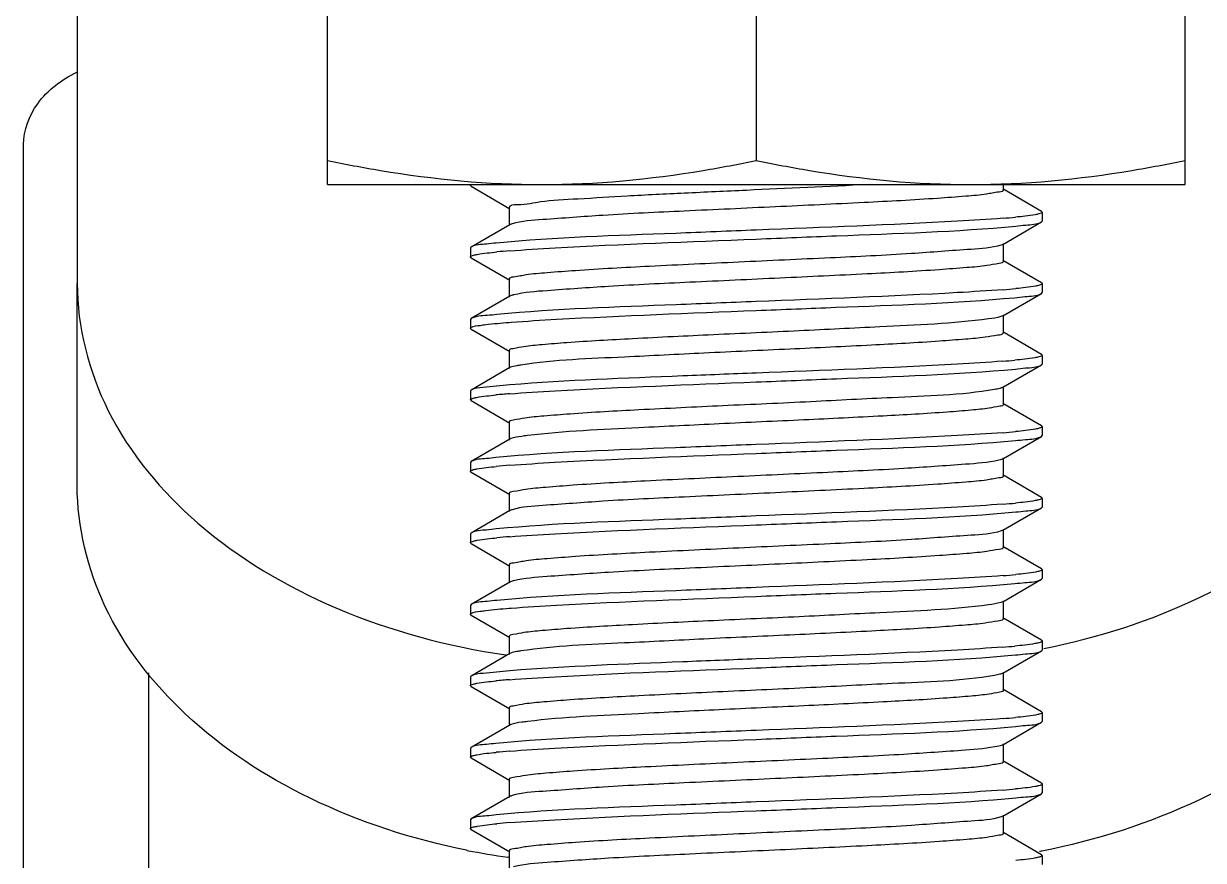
# Model space of a CAD drawing. Extents: x 27938 to 1507990, y 110129 to 923079.
# Drawn here: x 639897.5 to 640191.2, y 368835.8 to 369044.1 of the extents above; entities that cross this region are included whole.
import ezdxf

# ---------------------------------------------------------------- set-up
doc = ezdxf.new("R2010")
doc.units = 0
doc.header["$LTSCALE"] = 1000
doc.header["$MEASUREMENT"] = 0

msp = doc.modelspace()

# ---------------------------------------------------------------- linework, layer by layer
at = {"linetype": 'Continuous'}
for p, q in [((639973.12, 369004.08), (639973.12, 369537.93)), ((640186.66, 369004.08), (640186.66, 369537.93)), ((640079.89, 369531.92), (640079.89, 369010.09)), ((639910.84, 369322.37), (639910.84, 368979.45)), ((639897.49, 366000.39), (639897.49, 369014.05)), ((639973.12, 369004.08), (640186.66, 369004.08)), ((640008.88, 369003.67), (640008.71, 369003.86)), ((640008.88, 369003.67), (640018.54, 368998.07)), ((640141.44, 369002.75), (640141.44, 369004.08)), ((640150.9, 368997.38), (640141.25, 369002.97)), ((640018.34, 368998.3), (640018.34, 368993.85)), ((640141.25, 368989.18), (640150.9, 368994.77)), ((640150.9, 368997.38), (640151.07, 368997.19)), ((640150.9, 368994.77), (640151.07, 368994.96)), ((640151.07, 368997.19), (640151.07, 368994.96)), ((640018.54, 368994.08), (640008.88, 368988.48)), ((640141.24, 368989.18), (640140.89, 368989.02)), ((640141.44, 368984.95), (640141.44, 368989.4)), ((640008.88, 368988.48), (640008.71, 368988.29)), ((640008.71, 368988.29), (640008.71, 368986.07)), ((640008.88, 368985.87), (640008.71, 368986.07)), ((640008.88, 368985.87), (640018.54, 368980.28)), ((640150.9, 368979.59), (640141.25, 368985.18)), ((640018.34, 368980.5), (640018.34, 368976.06)), ((639910.84, 368929.12), (639910.84, 368979.45)), ((640150.9, 368979.59), (640151.07, 368979.39)), ((640150.9, 368976.97), (640151.07, 368977.17)), ((640151.07, 368979.39), (640151.07, 368977.17)), ((640018.54, 368976.28), (640008.88, 368970.69)), ((640141.25, 368971.38), (640150.9, 368976.97)), ((640141.44, 368967.16), (640141.44, 368971.61)), ((640008.88, 368970.69), (640008.71, 368970.49)), ((640008.71, 368970.49), (640008.71, 368968.27)), ((640008.88, 368968.08), (640008.71, 368968.27)), ((640018.35, 368969.76), (640018.86, 368969.8)), ((640008.88, 368968.08), (640018.54, 368962.48)), ((640150.9, 368961.79), (640141.25, 368967.38)), ((640018.34, 368962.71), (640018.34, 368958.26)), ((640150.9, 368961.79), (640151.07, 368961.6)), ((640151.07, 368961.6), (640151.07, 368959.37)), ((640018.54, 368958.49), (640008.88, 368952.89)), ((640141.25, 368953.59), (640150.9, 368959.18)), ((640150.9, 368959.18), (640151.07, 368959.37)), ((640141.44, 368949.36), (640141.44, 368953.81)), ((640008.88, 368952.89), (640008.71, 368952.7)), ((640008.71, 368952.7), (640008.71, 368950.48)), ((640008.88, 368950.28), (640008.71, 368950.48)), ((640008.88, 368950.28), (640018.54, 368944.69)), ((640150.9, 368944), (640141.25, 368949.59)), ((640018.34, 368944.91), (640018.34, 368940.47)), ((640150.9, 368944), (640151.07, 368943.8)), ((640151.07, 368943.8), (640151.07, 368941.58)), ((640018.54, 368940.69), (640008.88, 368935.1)), ((640018.81, 368940.81), (640018.54, 368940.69)), ((640141.25, 368935.79), (640150.9, 368941.38)), ((640150.9, 368941.38), (640151.07, 368941.58)), ((640141.44, 368931.57), (640141.44, 368936.02)), ((640008.88, 368935.1), (640008.71, 368934.9)), ((640008.71, 368934.9), (640008.71, 368932.68)), ((640008.88, 368932.49), (640008.71, 368932.68)), ((640008.88, 368932.49), (640018.54, 368926.89)), ((640150.9, 368926.2), (640141.25, 368931.79)), ((640018.34, 368927.12), (640018.34, 368922.67)), ((640150.9, 368926.2), (640151.07, 368926.01)), ((640151.07, 368926.01), (640151.07, 368923.78)), ((640018.54, 368922.9), (640008.88, 368917.3)), ((640141.25, 368918), (640150.9, 368923.59)), ((640150.9, 368923.59), (640151.07, 368923.78)), ((640008.88, 368917.3), (640008.71, 368917.11)), ((640008.71, 368917.11), (640008.71, 368914.89)), ((640141.24, 368918), (640140.89, 368917.84)), ((640141.44, 368913.77), (640141.44, 368918.22)), ((640008.88, 368914.69), (640008.71, 368914.89)), ((640008.88, 368914.69), (640018.54, 368909.1)), ((640150.9, 368908.41), (640141.25, 368914)), ((640018.34, 368909.32), (640018.34, 368904.88)), ((640150.9, 368908.41), (640151.07, 368908.21)), ((640151.07, 368908.21), (640151.07, 368905.99)), ((640018.54, 368905.1), (640008.88, 368899.51)), ((640141.25, 368900.2), (640150.9, 368905.79)), ((640150.9, 368905.79), (640151.07, 368905.99)), ((640008.88, 368899.51), (640008.71, 368899.31)), ((640008.71, 368899.31), (640008.71, 368897.09)), ((640018.35, 368898.58), (640018.86, 368898.62)), ((640141.44, 368895.98), (640141.44, 368900.43)), ((640008.88, 368896.9), (640008.71, 368897.09)), ((640008.88, 368896.9), (640018.54, 368891.3)), ((640150.9, 368890.61), (640141.25, 368896.2)), ((640018.34, 368891.53), (640018.34, 368887.08)), ((640150.9, 368890.61), (640151.07, 368890.42)), ((640151.07, 368890.42), (640151.07, 368888.19)), ((640018.54, 368887.31), (640008.88, 368881.71)), ((640017.55, 368886.99), (640017.77, 368886.96)), ((640141.25, 368882.41), (640150.9, 368888)), ((640150.9, 368888), (640151.07, 368888.19)), ((639928.63, 366583.55), (639928.63, 368882.52)), ((640008.88, 368881.71), (640008.71, 368881.52)), ((640008.71, 368881.52), (640008.71, 368879.3)), ((640141.44, 368878.18), (640141.44, 368882.63)), ((640008.88, 368879.1), (640008.71, 368879.3)), ((640008.88, 368879.1), (640018.54, 368873.51)), ((640150.9, 368872.82), (640141.25, 368878.41)), ((640018.34, 368873.73), (640018.34, 368869.29)), ((640150.9, 368872.82), (640151.07, 368872.62)), ((640151.07, 368872.62), (640151.07, 368870.4)), ((640018.54, 368869.51), (640008.88, 368863.92)), ((640018.81, 368869.63), (640018.54, 368869.51)), ((640141.25, 368864.61), (640150.9, 368870.2)), ((640150.9, 368870.2), (640151.07, 368870.4)), ((640008.88, 368863.92), (640008.71, 368863.72)), ((640008.71, 368863.72), (640008.71, 368861.5)), ((640141.44, 368860.39), (640141.44, 368864.84)), ((640008.88, 368861.31), (640008.71, 368861.5)), ((640008.88, 368861.31), (640018.54, 368855.71)), ((640150.9, 368855.02), (640141.25, 368860.61)), ((640018.34, 368855.94), (640018.34, 368851.49)), ((640150.9, 368855.02), (640151.07, 368854.83)), ((640151.07, 368854.83), (640151.07, 368852.6)), ((640018.54, 368851.72), (640008.88, 368846.12)), ((640141.25, 368846.82), (640150.9, 368852.41)), ((640150.9, 368852.41), (640151.07, 368852.6)), ((640008.88, 368846.12), (640008.71, 368845.93)), ((640008.71, 368845.93), (640008.71, 368843.71)), ((640141.24, 368846.82), (640140.89, 368846.66)), ((640141.44, 368842.59), (640141.44, 368847.04)), ((640008.88, 368843.51), (640008.71, 368843.71)), ((640008.88, 368843.51), (640018.54, 368837.92)), ((640150.9, 368837.23), (640141.25, 368842.82)), ((640007.95, 368838.31), (640007.76, 368838.35)), ((640018.28, 368836.55), (640018.05, 368836.59)), ((640018.34, 368838.14), (640018.34, 368833.7)), ((640150.57, 368838.06), (640150.38, 368838.03)), ((640150.8, 368838.11), (640150.57, 368838.06)), ((640150.94, 368838.13), (640150.8, 368838.11)), ((640150.9, 368837.23), (640151.07, 368837.03)), ((640151.07, 368837.03), (640151.07, 368834.81))]:
    msp.add_line(p, q, dxfattribs=at)
for centre, radius, start, end in [((640125.59, 369197.4), 202.32, 274.4572, 275.3373), ((640139.55, 368992.91), 4.11, 287.9093, 289.0439), ((640034.12, 368786.79), 201.39, 94.4567, 95.3502), ((640125.81, 369176.92), 199.64, 274.4562, 275.3757), ((640021.72, 368967.31), 9.56, 103.4604, 104.3304), ((640125.22, 369166.19), 206.72, 274.4595, 275.2732), ((640033.6, 368757.33), 195.24, 94.4466, 95.4486), ((640125.63, 369143.55), 201.86, 274.4571, 275.3431), ((640033.72, 368738.1), 196.68, 94.4521, 95.4224), ((640125.59, 369126.22), 202.32, 274.4572, 275.3373), ((640034.12, 368715.61), 201.39, 94.4567, 95.3502), ((640139.55, 368921.73), 4.11, 287.9093, 289.0439), ((640125.81, 369105.74), 199.64, 274.4562, 275.3757), ((640021.72, 368896.13), 9.56, 103.4604, 104.3304), ((640125.22, 369095.01), 206.72, 274.4595, 275.2732), ((640033.6, 368686.15), 195.24, 94.4466, 95.4486), ((640125.63, 369072.37), 201.86, 274.4571, 275.3431), ((640033.72, 368666.92), 196.68, 94.4521, 95.4224), ((640125.59, 369055.04), 202.32, 274.4572, 275.3373), ((640034.12, 368644.43), 201.39, 94.4567, 95.3502), ((640139.55, 368850.55), 4.11, 287.9093, 289.0439), ((640043.45, 369015.8), 181.01, 258.6889, 261.9339)]:
    msp.add_arc(centre, radius, start, end, dxfattribs=at)
for points, knots in [([(639897.49, 369014.05), (639897.49, 369017.63), (639900.47, 369025.46), (639907.01, 369030.22), (639910.75, 369032.08)], [0, 0, 0, 0, 0.461863, 1, 1, 1, 1]), ([(639973.12, 369010.09), (639977.52, 369009.17), (639995.12, 369005.8), (640013.08, 369004.08), (640026.51, 369004.08)], [0, 0, 0, 0, 0.250789, 1, 1, 1, 1]), ([(640026.51, 369004.08), (640039.94, 369004.08), (640057.89, 369005.8), (640075.49, 369009.17), (640079.89, 369010.09)], [0, 0, 0, 0, 0.749211, 1, 1, 1, 1]), ([(640079.89, 369010.09), (640084.29, 369009.17), (640101.89, 369005.8), (640119.85, 369004.08), (640133.28, 369004.08)], [0, 0, 0, 0, 0.250789, 1, 1, 1, 1]), ([(640133.28, 369004.08), (640146.71, 369004.08), (640164.66, 369005.8), (640182.26, 369009.17), (640186.66, 369010.09)], [0, 0, 0, 0, 0.749211, 1, 1, 1, 1]), ([(640008.71, 369003.86), (640008.71, 369003.9), (640008.78, 369004), (640008.87, 369004.05), (640008.93, 369004.08)], [0, 0, 0, 0, 0.384576, 1, 1, 1, 1]), ([(640107.82, 369004.08), (640097.7, 369003.56), (640082.42, 369002.87), (640062.42, 369001.93), (640048.35, 369001.27), (640036.67, 369000.48), (640026.86, 369000.08), (640022.37, 368998.96), (640018.35, 368999.01), (640018.35, 368998.3)], [0, 0, 0, 0, 0.338564, 0.510837, 0.670229, 0.806445, 0.910702, 0.97638, 1, 1, 1, 1]), ([(640141.44, 369002.75), (640141.44, 369002.35), (640139.34, 369002.11), (640136.78, 369001.53), (640131.34, 369001.11), (640121.36, 369000.33), (640105.45, 368999.5), (640084.45, 368998.51), (640062.78, 368997.49), (640043.44, 368996.62), (640029.21, 368995.47), (640021.55, 368995.03), (640019.08, 368994.29)], [0, 0, 0, 0, 0.009703, 0.035887, 0.07813, 0.135078, 0.284815, 0.464601, 0.649729, 0.81476, 0.937049, 1, 1, 1, 1]), ([(640141.31, 368995.69), (640137.54, 368995.39), (640117.08, 368994.15), (640096.59, 368993.4), (640079.89, 368992.74)], [0, 0, 0, 0, 0.184553, 1, 1, 1, 1]), ([(640150.25, 368996.76), (640149.94, 368996.68), (640148.01, 368996.29), (640146.05, 368996.11), (640144.41, 368995.95)], [0, 0, 0, 0, 0.163341, 1, 1, 1, 1]), ([(640144.52, 368993.74), (640145.33, 368993.81), (640147.44, 368994.11), (640149.74, 368994.1), (640150.9, 368994.77)], [0, 0, 0, 0, 0.379133, 1, 1, 1, 1]), ([(640151.07, 368997.19), (640151.07, 368997.09), (640150.73, 368996.88), (640150.46, 368996.81), (640150.25, 368996.76)], [0, 0, 0, 0, 0.314295, 1, 1, 1, 1]), ([(640079.89, 368992.74), (640073.21, 368992.47), (640051.62, 368991.55), (640029.99, 368990.93), (640015.14, 368989.5)], [0, 0, 0, 0, 0.309586, 1, 1, 1, 1]), ([(640019.08, 368994.29), (640018.98, 368994.26), (640018.79, 368994.2), (640018.61, 368994.12), (640018.54, 368994.08)], [0, 0, 0, 0, 0.569522, 1, 1, 1, 1]), ([(640079.89, 368990.51), (640086.55, 368990.78), (640108.1, 368991.7), (640129.68, 368992.33), (640144.52, 368993.74)], [0, 0, 0, 0, 0.309073, 1, 1, 1, 1]), ([(640015.14, 368989.5), (640014.34, 368989.43), (640012.27, 368989.13), (640010.02, 368989.14), (640008.88, 368988.48)], [0, 0, 0, 0, 0.378727, 1, 1, 1, 1]), ([(640140.82, 368989), (640138.43, 368988.23), (640130.87, 368987.83), (640116.77, 368986.64), (640097.43, 368985.78), (640075.7, 368984.76), (640054.6, 368983.77), (640038.57, 368982.94), (640028.52, 368982.15), (640023.04, 368981.73), (640020.46, 368981.14), (640018.35, 368980.9), (640018.34, 368980.5)], [0, 0, 0, 0, 0.061098, 0.182334, 0.347135, 0.532706, 0.713328, 0.863975, 0.921317, 0.963856, 0.990226, 1, 1, 1, 1]), ([(640018.47, 368987.57), (640022.24, 368987.86), (640042.7, 368989.1), (640063.19, 368989.85), (640079.89, 368990.51)], [0, 0, 0, 0, 0.184541, 1, 1, 1, 1]), ([(640008.71, 368986.07), (640008.71, 368986.16), (640009.03, 368986.36), (640009.3, 368986.43), (640009.5, 368986.49)], [0, 0, 0, 0, 0.315177, 1, 1, 1, 1]), ([(640009.5, 368986.49), (640009.81, 368986.57), (640011.74, 368986.96), (640013.7, 368987.14), (640015.34, 368987.3)], [0, 0, 0, 0, 0.16229, 1, 1, 1, 1]), ([(640141.44, 368984.95), (640141.44, 368984.56), (640139.39, 368984.32), (640136.9, 368983.75), (640131.59, 368983.33), (640121.84, 368982.56), (640106.24, 368981.74), (640085.58, 368980.76), (640064.11, 368979.77), (640044.75, 368978.87), (640030.15, 368977.81), (640022.21, 368977.25), (640019.49, 368976.6)], [0, 0, 0, 0, 0.009517, 0.035128, 0.076492, 0.132277, 0.279305, 0.456588, 0.640385, 0.806077, 0.931494, 1, 1, 1, 1]), ([(639910.84, 368979.45), (639910.84, 368968.58), (639916.8, 368945.52), (639940.68, 368917.11), (639975.6, 368896.44), (640003.06, 368889.09), (640017.55, 368886.99)], [0, 0, 0, 0, 0.21365, 0.448299, 0.712201, 1, 1, 1, 1]), ([(640141.32, 368977.89), (640137.55, 368977.6), (640117.09, 368976.36), (640096.6, 368975.61), (640079.89, 368974.94)], [0, 0, 0, 0, 0.184509, 1, 1, 1, 1]), ([(640150.36, 368978.99), (640150.06, 368978.91), (640148.13, 368978.51), (640146.16, 368978.32), (640144.52, 368978.17)], [0, 0, 0, 0, 0.159053, 1, 1, 1, 1]), ([(640151.07, 368979.39), (640151.07, 368979.3), (640150.79, 368979.11), (640150.54, 368979.04), (640150.36, 368978.99)], [0, 0, 0, 0, 0.319254, 1, 1, 1, 1]), ([(640151.44, 368888.56), (640164.89, 368891.23), (640190.23, 368899.3), (640222.12, 368920), (640243.65, 368947.41), (640248.94, 368969.15), (640248.94, 368979.45)], [0, 0, 0, 0, 0.287091, 0.549791, 0.784575, 1, 1, 1, 1]), ([(640079.89, 368974.94), (640073.24, 368974.68), (640051.72, 368973.76), (640030.17, 368973.13), (640015.34, 368971.73)], [0, 0, 0, 0, 0.308784, 1, 1, 1, 1]), ([(640019.35, 368976.57), (640019.19, 368976.53), (640018.91, 368976.45), (640018.64, 368976.34), (640018.54, 368976.28)], [0, 0, 0, 0, 0.585672, 1, 1, 1, 1]), ([(640079.89, 368972.72), (640086.5, 368972.98), (640107.94, 368973.89), (640129.42, 368974.54), (640144.22, 368975.91)], [0, 0, 0, 0, 0.307895, 1, 1, 1, 1]), ([(640144.22, 368975.91), (640145.07, 368975.99), (640147.28, 368976.3), (640149.69, 368976.27), (640150.9, 368976.97)], [0, 0, 0, 0, 0.380051, 1, 1, 1, 1]), ([(640015.34, 368971.73), (640014.52, 368971.65), (640012.38, 368971.35), (640010.05, 368971.37), (640008.88, 368970.69)], [0, 0, 0, 0, 0.379378, 1, 1, 1, 1]), ([(640018.86, 368969.8), (640022.63, 368970.09), (640042.97, 368971.31), (640063.32, 368972.06), (640079.89, 368972.72)], [0, 0, 0, 0, 0.186017, 1, 1, 1, 1]), ([(640141.24, 368971.38), (640141.1, 368971.3), (640139.95, 368970.9), (640138.75, 368970.76), (640137.73, 368970.62)], [0, 0, 0, 0, 0.140461, 1, 1, 1, 1]), ([(640008.71, 368968.27), (640008.71, 368968.35), (640009.54, 368968.95), (640010.39, 368968.9), (640011.16, 368969.02)], [0, 0, 0, 0, 0.092798, 1, 1, 1, 1]), ([(640011.16, 368969.02), (640011.62, 368969.09), (640014.01, 368969.4), (640016.41, 368969.61), (640018.35, 368969.76)], [0, 0, 0, 0, 0.190958, 1, 1, 1, 1]), ([(640137.73, 368970.62), (640128.76, 368969.41), (640112.99, 368968.8), (640090.16, 368967.6), (640069.62, 368966.7), (640050.38, 368965.76), (640036.07, 368964.97), (640027.21, 368964.25), (640022.43, 368963.84), (640020.17, 368963.32), (640018.34, 368963.06), (640018.34, 368962.71)], [0, 0, 0, 0, 0.226556, 0.394464, 0.573122, 0.741029, 0.877994, 0.929534, 0.967621, 0.99116, 1, 1, 1, 1]), ([(640141.39, 368967.05), (640141.08, 368966.68), (640139.36, 368966.49), (640136.36, 368965.92), (640131.41, 368965.52), (640122.03, 368964.79), (640107.42, 368964.01), (640087.89, 368963.06), (640067.38, 368962.17), (640045.07, 368960.95), (640029.81, 368960.43), (640021.28, 368959.14)], [0, 0, 0, 0, 0.011937, 0.038615, 0.07957, 0.133598, 0.274096, 0.443272, 0.620779, 0.785256, 1, 1, 1, 1]), ([(640141.44, 368967.16), (640141.44, 368967.14), (640141.43, 368967.1), (640141.41, 368967.06), (640141.39, 368967.05)], [0, 0, 0, 0, 0.463467, 1, 1, 1, 1]), ([(640141.29, 368960.1), (640137.52, 368959.8), (640117.07, 368958.56), (640096.59, 368957.81), (640079.89, 368957.15)], [0, 0, 0, 0, 0.184619, 1, 1, 1, 1]), ([(640150.23, 368961.16), (640149.91, 368961.08), (640147.93, 368960.69), (640145.91, 368960.5), (640144.22, 368960.34)], [0, 0, 0, 0, 0.163149, 1, 1, 1, 1]), ([(640151.07, 368961.6), (640151.07, 368961.5), (640150.72, 368961.29), (640150.45, 368961.22), (640150.23, 368961.16)], [0, 0, 0, 0, 0.312916, 1, 1, 1, 1]), ([(640021.28, 368959.14), (640020.95, 368959.09), (640020.04, 368958.92), (640019.07, 368958.79), (640018.54, 368958.49)], [0, 0, 0, 0, 0.353551, 1, 1, 1, 1]), ([(640079.89, 368957.15), (640073.8, 368956.91), (640053.35, 368956.06), (640032.89, 368955.33), (640018.56, 368954.21)], [0, 0, 0, 0, 0.297814, 1, 1, 1, 1]), ([(640079.89, 368954.92), (640086.54, 368955.19), (640108.05, 368956.11), (640129.6, 368956.74), (640144.42, 368958.14)], [0, 0, 0, 0, 0.308711, 1, 1, 1, 1]), ([(640144.42, 368958.14), (640145.25, 368958.22), (640147.39, 368958.52), (640149.73, 368958.5), (640150.9, 368959.18)], [0, 0, 0, 0, 0.379419, 1, 1, 1, 1]), ([(640018.56, 368954.21), (640016.34, 368954.03), (640013.18, 368953.59), (640009.77, 368953.41), (640008.88, 368952.89)], [0, 0, 0, 0, 0.683777, 1, 1, 1, 1]), ([(640018.47, 368951.98), (640022.24, 368952.27), (640042.7, 368953.51), (640063.19, 368954.26), (640079.89, 368954.92)], [0, 0, 0, 0, 0.184504, 1, 1, 1, 1]), ([(640141.24, 368953.59), (640141.01, 368953.45), (640140.32, 368953.26), (640139.62, 368953.12), (640139.19, 368953.04)], [0, 0, 0, 0, 0.374139, 1, 1, 1, 1]), ([(640008.71, 368950.48), (640008.71, 368950.57), (640009, 368950.76), (640009.25, 368950.83), (640009.44, 368950.88)], [0, 0, 0, 0, 0.319044, 1, 1, 1, 1]), ([(640009.44, 368950.88), (640009.73, 368950.96), (640011.59, 368951.35), (640013.48, 368951.53), (640015.07, 368951.68)], [0, 0, 0, 0, 0.160861, 1, 1, 1, 1]), ([(640139.19, 368953.04), (640130.79, 368951.6), (640115.46, 368951.2), (640092.94, 368949.92), (640071.9, 368949.02), (640051.95, 368948.04), (640037, 368947.24), (640027.69, 368946.49), (640022.66, 368946.08), (640020.28, 368945.54), (640018.34, 368945.28), (640018.34, 368944.91)], [0, 0, 0, 0, 0.210773, 0.377666, 0.558838, 0.731273, 0.873076, 0.926648, 0.966309, 0.990838, 1, 1, 1, 1]), ([(640141.44, 368949.36), (640141.44, 368949.02), (640139.67, 368948.75), (640137.46, 368948.26), (640132.81, 368947.84), (640124.17, 368947.13), (640110.18, 368946.35), (640091.3, 368945.43), (640071.03, 368944.53), (640048.09, 368943.36), (640032.13, 368942.68), (640022.92, 368941.56)], [0, 0, 0, 0, 0.008683, 0.031763, 0.069103, 0.119686, 0.254361, 0.420111, 0.597552, 0.765912, 1, 1, 1, 1]), ([(640141.31, 368942.3), (640137.54, 368942), (640117.08, 368940.77), (640096.59, 368940.02), (640079.89, 368939.35)], [0, 0, 0, 0, 0.184538, 1, 1, 1, 1]), ([(640150.34, 368943.4), (640150.04, 368943.31), (640148.08, 368942.91), (640146.09, 368942.73), (640144.42, 368942.57)], [0, 0, 0, 0, 0.159502, 1, 1, 1, 1]), ([(640151.07, 368943.8), (640151.07, 368943.71), (640150.78, 368943.51), (640150.53, 368943.45), (640150.34, 368943.4)], [0, 0, 0, 0, 0.318137, 1, 1, 1, 1]), ([(640079.89, 368939.35), (640073.19, 368939.09), (640051.58, 368938.16), (640029.93, 368937.54), (640015.07, 368936.11)], [0, 0, 0, 0, 0.309919, 1, 1, 1, 1]), ([(640022.92, 368941.56), (640022.44, 368941.51), (640021.07, 368941.31), (640019.67, 368941.14), (640018.81, 368940.81)], [0, 0, 0, 0, 0.341642, 1, 1, 1, 1]), ([(640079.89, 368937.13), (640086.53, 368937.39), (640108.04, 368938.31), (640129.59, 368938.95), (640144.41, 368940.34)], [0, 0, 0, 0, 0.308641, 1, 1, 1, 1]), ([(640144.41, 368940.34), (640145.24, 368940.42), (640147.38, 368940.72), (640149.72, 368940.7), (640150.9, 368941.38)], [0, 0, 0, 0, 0.379512, 1, 1, 1, 1]), ([(640015.07, 368936.11), (640014.28, 368936.03), (640012.24, 368935.74), (640010, 368935.75), (640008.88, 368935.1)], [0, 0, 0, 0, 0.378482, 1, 1, 1, 1]), ([(640018.46, 368934.18), (640022.23, 368934.48), (640042.69, 368935.72), (640063.18, 368936.46), (640079.89, 368937.13)], [0, 0, 0, 0, 0.184493, 1, 1, 1, 1]), ([(640008.71, 368932.68), (640008.71, 368932.77), (640009.01, 368932.97), (640009.25, 368933.03), (640009.44, 368933.09)], [0, 0, 0, 0, 0.318595, 1, 1, 1, 1]), ([(640009.44, 368933.09), (640009.74, 368933.17), (640011.62, 368933.56), (640013.53, 368933.74), (640015.14, 368933.89)], [0, 0, 0, 0, 0.160696, 1, 1, 1, 1]), ([(640140.29, 368935.47), (640137.57, 368934.82), (640129.62, 368934.26), (640115.02, 368933.21), (640095.66, 368932.3), (640074.19, 368931.31), (640053.54, 368930.33), (640037.94, 368929.51), (640028.19, 368928.74), (640022.89, 368928.32), (640020.39, 368927.75), (640018.35, 368927.51), (640018.35, 368927.12)], [0, 0, 0, 0, 0.068576, 0.194029, 0.359725, 0.543506, 0.720761, 0.867753, 0.923531, 0.964877, 0.99049, 1, 1, 1, 1]), ([(640141.24, 368935.79), (640141.13, 368935.72), (640140.81, 368935.6), (640140.48, 368935.51), (640140.29, 368935.47)], [0, 0, 0, 0, 0.406881, 1, 1, 1, 1]), ([(640141.44, 368931.57), (640141.44, 368931.17), (640139.34, 368930.93), (640136.78, 368930.35), (640131.34, 368929.93), (640121.36, 368929.15), (640105.45, 368928.32), (640084.45, 368927.33), (640062.78, 368926.31), (640043.44, 368925.44), (640029.21, 368924.29), (640021.55, 368923.85), (640019.08, 368923.11)], [0, 0, 0, 0, 0.009703, 0.035887, 0.07813, 0.135078, 0.284815, 0.464601, 0.649729, 0.81476, 0.937049, 1, 1, 1, 1]), ([(640007.76, 368838.35), (639994.36, 368841.05), (639969.17, 368849.17), (639937.47, 368869.86), (639916.09, 368897.2), (639910.84, 368918.86), (639910.84, 368929.12)], [0, 0, 0, 0, 0.287033, 0.549656, 0.784455, 1, 1, 1, 1]), ([(640248.94, 368929.12), (640248.94, 368918.79), (640243.62, 368896.97), (640221.96, 368869.51), (640189.9, 368848.81), (640164.45, 368840.77), (640150.94, 368838.13)], [0, 0, 0, 0, 0.215323, 0.450097, 0.712862, 1, 1, 1, 1]), ([(640141.31, 368924.51), (640137.54, 368924.21), (640117.08, 368922.97), (640096.59, 368922.22), (640079.89, 368921.56)], [0, 0, 0, 0, 0.184553, 1, 1, 1, 1]), ([(640150.25, 368925.58), (640149.94, 368925.5), (640148.01, 368925.11), (640146.05, 368924.93), (640144.41, 368924.77)], [0, 0, 0, 0, 0.163341, 1, 1, 1, 1]), ([(640151.07, 368926.01), (640151.07, 368925.91), (640150.73, 368925.7), (640150.46, 368925.63), (640150.25, 368925.58)], [0, 0, 0, 0, 0.314295, 1, 1, 1, 1]), ([(640079.89, 368921.56), (640073.21, 368921.29), (640051.62, 368920.37), (640029.99, 368919.75), (640015.14, 368918.32)], [0, 0, 0, 0, 0.309586, 1, 1, 1, 1]), ([(640019.08, 368923.11), (640018.98, 368923.08), (640018.79, 368923.02), (640018.61, 368922.94), (640018.54, 368922.9)], [0, 0, 0, 0, 0.569522, 1, 1, 1, 1]), ([(640079.89, 368919.33), (640086.55, 368919.6), (640108.1, 368920.52), (640129.68, 368921.15), (640144.52, 368922.56)], [0, 0, 0, 0, 0.309073, 1, 1, 1, 1]), ([(640144.52, 368922.56), (640145.33, 368922.64), (640147.44, 368922.93), (640149.74, 368922.92), (640150.9, 368923.59)], [0, 0, 0, 0, 0.379133, 1, 1, 1, 1]), ([(640015.14, 368918.32), (640014.34, 368918.25), (640012.27, 368917.95), (640010.02, 368917.96), (640008.88, 368917.3)], [0, 0, 0, 0, 0.378727, 1, 1, 1, 1]), ([(640018.47, 368916.39), (640022.24, 368916.68), (640042.7, 368917.92), (640063.19, 368918.67), (640079.89, 368919.33)], [0, 0, 0, 0, 0.184541, 1, 1, 1, 1]), ([(640009.5, 368915.31), (640009.81, 368915.39), (640011.74, 368915.78), (640013.7, 368915.96), (640015.34, 368916.12)], [0, 0, 0, 0, 0.16229, 1, 1, 1, 1]), ([(640140.82, 368917.82), (640138.43, 368917.05), (640130.87, 368916.65), (640116.77, 368915.46), (640097.43, 368914.6), (640075.7, 368913.58), (640054.6, 368912.59), (640038.57, 368911.76), (640028.52, 368910.97), (640023.04, 368910.55), (640020.46, 368909.96), (640018.35, 368909.72), (640018.34, 368909.32)], [0, 0, 0, 0, 0.061098, 0.182334, 0.347135, 0.532706, 0.713328, 0.863975, 0.921317, 0.963856, 0.990226, 1, 1, 1, 1]), ([(640008.71, 368914.89), (640008.71, 368914.98), (640009.03, 368915.19), (640009.3, 368915.25), (640009.5, 368915.31)], [0, 0, 0, 0, 0.315177, 1, 1, 1, 1]), ([(640141.44, 368913.77), (640141.44, 368913.38), (640139.39, 368913.14), (640136.9, 368912.57), (640131.59, 368912.15), (640121.84, 368911.38), (640106.24, 368910.56), (640085.58, 368909.58), (640064.11, 368908.59), (640044.75, 368907.69), (640030.15, 368906.63), (640022.21, 368906.07), (640019.49, 368905.42)], [0, 0, 0, 0, 0.009517, 0.035128, 0.076492, 0.132277, 0.279305, 0.456588, 0.640385, 0.806077, 0.931494, 1, 1, 1, 1]), ([(640141.32, 368906.71), (640137.55, 368906.42), (640117.09, 368905.18), (640096.6, 368904.43), (640079.89, 368903.76)], [0, 0, 0, 0, 0.184509, 1, 1, 1, 1]), ([(640150.36, 368907.81), (640150.06, 368907.73), (640148.13, 368907.33), (640146.16, 368907.14), (640144.52, 368906.99)], [0, 0, 0, 0, 0.159053, 1, 1, 1, 1]), ([(640151.07, 368908.21), (640151.07, 368908.12), (640150.79, 368907.93), (640150.54, 368907.86), (640150.36, 368907.81)], [0, 0, 0, 0, 0.319254, 1, 1, 1, 1]), ([(640079.89, 368903.76), (640073.24, 368903.5), (640051.72, 368902.58), (640030.17, 368901.95), (640015.34, 368900.55)], [0, 0, 0, 0, 0.308784, 1, 1, 1, 1]), ([(640019.35, 368905.39), (640019.19, 368905.35), (640018.91, 368905.27), (640018.64, 368905.16), (640018.54, 368905.1)], [0, 0, 0, 0, 0.585672, 1, 1, 1, 1]), ([(640079.89, 368901.54), (640086.5, 368901.8), (640107.94, 368902.71), (640129.42, 368903.36), (640144.22, 368904.73)], [0, 0, 0, 0, 0.307895, 1, 1, 1, 1]), ([(640144.22, 368904.73), (640145.07, 368904.81), (640147.28, 368905.12), (640149.69, 368905.09), (640150.9, 368905.79)], [0, 0, 0, 0, 0.380051, 1, 1, 1, 1]), ([(640018.86, 368898.62), (640022.63, 368898.91), (640042.97, 368900.13), (640063.32, 368900.88), (640079.89, 368901.54)], [0, 0, 0, 0, 0.186017, 1, 1, 1, 1]), ([(640008.71, 368897.09), (640008.71, 368897.17), (640009.54, 368897.77), (640010.39, 368897.72), (640011.16, 368897.84)], [0, 0, 0, 0, 0.092798, 1, 1, 1, 1]), ([(640015.34, 368900.55), (640014.52, 368900.47), (640012.38, 368900.17), (640010.05, 368900.19), (640008.88, 368899.51)], [0, 0, 0, 0, 0.379378, 1, 1, 1, 1]), ([(640011.16, 368897.84), (640011.62, 368897.91), (640014.01, 368898.22), (640016.41, 368898.43), (640018.35, 368898.58)], [0, 0, 0, 0, 0.190958, 1, 1, 1, 1]), ([(640137.73, 368899.44), (640128.76, 368898.23), (640112.99, 368897.62), (640090.16, 368896.42), (640069.62, 368895.52), (640050.38, 368894.58), (640036.07, 368893.79), (640027.21, 368893.07), (640022.43, 368892.66), (640020.17, 368892.14), (640018.34, 368891.88), (640018.34, 368891.53)], [0, 0, 0, 0, 0.226556, 0.394464, 0.573122, 0.741029, 0.877994, 0.929534, 0.967621, 0.99116, 1, 1, 1, 1]), ([(640141.24, 368900.2), (640141.1, 368900.12), (640139.95, 368899.72), (640138.75, 368899.58), (640137.73, 368899.44)], [0, 0, 0, 0, 0.140461, 1, 1, 1, 1]), ([(640141.39, 368895.87), (640141.08, 368895.5), (640139.36, 368895.31), (640136.36, 368894.74), (640131.41, 368894.34), (640122.03, 368893.61), (640107.42, 368892.83), (640087.89, 368891.88), (640067.38, 368890.99), (640045.07, 368889.77), (640029.81, 368889.25), (640021.28, 368887.96)], [0, 0, 0, 0, 0.011937, 0.038615, 0.07957, 0.133598, 0.274096, 0.443272, 0.620779, 0.785256, 1, 1, 1, 1]), ([(640141.44, 368895.98), (640141.44, 368895.96), (640141.43, 368895.92), (640141.41, 368895.88), (640141.39, 368895.87)], [0, 0, 0, 0, 0.463467, 1, 1, 1, 1]), ([(640141.29, 368888.92), (640137.52, 368888.62), (640117.07, 368887.38), (640096.59, 368886.63), (640079.89, 368885.97)], [0, 0, 0, 0, 0.184619, 1, 1, 1, 1]), ([(640150.23, 368889.98), (640149.91, 368889.9), (640147.93, 368889.51), (640145.91, 368889.32), (640144.22, 368889.16)], [0, 0, 0, 0, 0.163149, 1, 1, 1, 1]), ([(640151.07, 368890.42), (640151.07, 368890.32), (640150.72, 368890.11), (640150.45, 368890.04), (640150.23, 368889.98)], [0, 0, 0, 0, 0.312916, 1, 1, 1, 1]), ([(640021.28, 368887.96), (640020.95, 368887.91), (640020.04, 368887.74), (640019.07, 368887.61), (640018.54, 368887.31)], [0, 0, 0, 0, 0.353551, 1, 1, 1, 1]), ([(640079.89, 368885.97), (640073.8, 368885.73), (640053.35, 368884.88), (640032.89, 368884.15), (640018.56, 368883.03)], [0, 0, 0, 0, 0.297814, 1, 1, 1, 1]), ([(640079.89, 368883.74), (640086.54, 368884.01), (640108.05, 368884.93), (640129.6, 368885.56), (640144.42, 368886.96)], [0, 0, 0, 0, 0.308711, 1, 1, 1, 1]), ([(640144.42, 368886.96), (640145.25, 368887.04), (640147.39, 368887.34), (640149.73, 368887.32), (640150.9, 368888)], [0, 0, 0, 0, 0.379419, 1, 1, 1, 1]), ([(640018.56, 368883.03), (640016.34, 368882.85), (640013.18, 368882.41), (640009.77, 368882.23), (640008.88, 368881.71)], [0, 0, 0, 0, 0.683777, 1, 1, 1, 1]), ([(640018.47, 368880.8), (640022.24, 368881.09), (640042.7, 368882.33), (640063.19, 368883.08), (640079.89, 368883.74)], [0, 0, 0, 0, 0.184504, 1, 1, 1, 1]), ([(640009.44, 368879.7), (640009.73, 368879.78), (640011.59, 368880.17), (640013.48, 368880.35), (640015.07, 368880.5)], [0, 0, 0, 0, 0.160861, 1, 1, 1, 1]), ([(640139.19, 368881.86), (640130.79, 368880.42), (640115.46, 368880.02), (640092.94, 368878.74), (640071.9, 368877.84), (640051.95, 368876.86), (640037, 368876.06), (640027.69, 368875.31), (640022.66, 368874.9), (640020.28, 368874.36), (640018.34, 368874.1), (640018.34, 368873.73)], [0, 0, 0, 0, 0.210773, 0.377666, 0.558838, 0.731273, 0.873076, 0.926648, 0.966309, 0.990838, 1, 1, 1, 1]), ([(640141.24, 368882.41), (640141.01, 368882.27), (640140.32, 368882.08), (640139.62, 368881.94), (640139.19, 368881.86)], [0, 0, 0, 0, 0.374139, 1, 1, 1, 1]), ([(640008.71, 368879.3), (640008.71, 368879.39), (640009, 368879.58), (640009.25, 368879.65), (640009.44, 368879.7)], [0, 0, 0, 0, 0.319044, 1, 1, 1, 1]), ([(640141.44, 368878.18), (640141.44, 368877.84), (640139.67, 368877.57), (640137.46, 368877.08), (640132.81, 368876.66), (640124.17, 368875.95), (640110.18, 368875.17), (640091.3, 368874.25), (640071.03, 368873.35), (640048.09, 368872.18), (640032.13, 368871.5), (640022.92, 368870.38)], [0, 0, 0, 0, 0.008683, 0.031763, 0.069103, 0.119686, 0.254361, 0.420111, 0.597552, 0.765912, 1, 1, 1, 1]), ([(640150.34, 368872.22), (640150.04, 368872.13), (640148.08, 368871.73), (640146.09, 368871.55), (640144.42, 368871.39)], [0, 0, 0, 0, 0.159502, 1, 1, 1, 1]), ([(640151.07, 368872.62), (640151.07, 368872.53), (640150.78, 368872.33), (640150.53, 368872.27), (640150.34, 368872.22)], [0, 0, 0, 0, 0.318137, 1, 1, 1, 1]), ([(640022.92, 368870.38), (640022.44, 368870.33), (640021.07, 368870.13), (640019.67, 368869.96), (640018.81, 368869.63)], [0, 0, 0, 0, 0.341642, 1, 1, 1, 1]), ([(640141.31, 368871.12), (640137.54, 368870.82), (640117.08, 368869.59), (640096.59, 368868.84), (640079.89, 368868.17)], [0, 0, 0, 0, 0.184538, 1, 1, 1, 1]), ([(640079.89, 368865.95), (640086.53, 368866.21), (640108.04, 368867.13), (640129.59, 368867.77), (640144.41, 368869.16)], [0, 0, 0, 0, 0.308641, 1, 1, 1, 1]), ([(640144.41, 368869.16), (640145.24, 368869.24), (640147.38, 368869.54), (640149.72, 368869.52), (640150.9, 368870.2)], [0, 0, 0, 0, 0.379512, 1, 1, 1, 1]), ([(640079.89, 368868.17), (640073.19, 368867.91), (640051.58, 368866.98), (640029.93, 368866.36), (640015.07, 368864.93)], [0, 0, 0, 0, 0.309919, 1, 1, 1, 1]), ([(640018.46, 368863), (640022.23, 368863.3), (640042.69, 368864.54), (640063.18, 368865.28), (640079.89, 368865.95)], [0, 0, 0, 0, 0.184493, 1, 1, 1, 1]), ([(640015.07, 368864.93), (640014.28, 368864.85), (640012.24, 368864.56), (640010, 368864.57), (640008.88, 368863.92)], [0, 0, 0, 0, 0.378482, 1, 1, 1, 1]), ([(640009.44, 368861.91), (640009.74, 368861.99), (640011.62, 368862.38), (640013.53, 368862.56), (640015.14, 368862.71)], [0, 0, 0, 0, 0.160696, 1, 1, 1, 1]), ([(640140.29, 368864.29), (640137.57, 368863.64), (640129.62, 368863.08), (640115.02, 368862.03), (640095.66, 368861.12), (640074.19, 368860.13), (640053.54, 368859.15), (640037.94, 368858.33), (640028.19, 368857.56), (640022.89, 368857.14), (640020.39, 368856.57), (640018.35, 368856.33), (640018.35, 368855.94)], [0, 0, 0, 0, 0.068576, 0.194029, 0.359725, 0.543506, 0.720761, 0.867753, 0.923531, 0.964877, 0.99049, 1, 1, 1, 1]), ([(640141.24, 368864.61), (640141.13, 368864.54), (640140.81, 368864.42), (640140.48, 368864.33), (640140.29, 368864.29)], [0, 0, 0, 0, 0.406881, 1, 1, 1, 1]), ([(640008.71, 368861.5), (640008.71, 368861.59), (640009.01, 368861.79), (640009.25, 368861.85), (640009.44, 368861.91)], [0, 0, 0, 0, 0.318595, 1, 1, 1, 1]), ([(640141.44, 368860.39), (640141.44, 368859.99), (640139.34, 368859.75), (640136.78, 368859.17), (640131.34, 368858.75), (640121.36, 368857.97), (640105.45, 368857.14), (640084.45, 368856.15), (640062.78, 368855.13), (640043.44, 368854.26), (640029.21, 368853.11), (640021.55, 368852.67), (640019.08, 368851.93)], [0, 0, 0, 0, 0.009703, 0.035887, 0.07813, 0.135078, 0.284815, 0.464601, 0.649729, 0.81476, 0.937049, 1, 1, 1, 1]), ([(640150.25, 368854.4), (640149.94, 368854.32), (640148.01, 368853.93), (640146.05, 368853.75), (640144.41, 368853.59)], [0, 0, 0, 0, 0.163341, 1, 1, 1, 1]), ([(640151.07, 368854.83), (640151.07, 368854.73), (640150.73, 368854.52), (640150.46, 368854.45), (640150.25, 368854.4)], [0, 0, 0, 0, 0.314295, 1, 1, 1, 1]), ([(640019.08, 368851.93), (640018.98, 368851.9), (640018.79, 368851.84), (640018.61, 368851.76), (640018.54, 368851.72)], [0, 0, 0, 0, 0.569522, 1, 1, 1, 1]), ([(640141.31, 368853.33), (640137.54, 368853.03), (640117.08, 368851.79), (640096.59, 368851.04), (640079.89, 368850.38)], [0, 0, 0, 0, 0.184553, 1, 1, 1, 1]), ([(640079.89, 368848.15), (640086.55, 368848.42), (640108.1, 368849.34), (640129.68, 368849.97), (640144.52, 368851.38)], [0, 0, 0, 0, 0.309073, 1, 1, 1, 1]), ([(640144.52, 368851.38), (640145.33, 368851.46), (640147.44, 368851.75), (640149.74, 368851.74), (640150.9, 368852.41)], [0, 0, 0, 0, 0.379133, 1, 1, 1, 1]), ([(640079.89, 368850.38), (640073.21, 368850.11), (640051.62, 368849.19), (640029.99, 368848.57), (640015.14, 368847.14)], [0, 0, 0, 0, 0.309586, 1, 1, 1, 1]), ([(640018.47, 368845.21), (640022.24, 368845.5), (640042.7, 368846.74), (640063.19, 368847.49), (640079.89, 368848.15)], [0, 0, 0, 0, 0.184541, 1, 1, 1, 1]), ([(640015.14, 368847.14), (640014.34, 368847.07), (640012.27, 368846.77), (640010.02, 368846.78), (640008.88, 368846.12)], [0, 0, 0, 0, 0.378727, 1, 1, 1, 1]), ([(640009.5, 368844.13), (640009.81, 368844.21), (640011.74, 368844.6), (640013.7, 368844.78), (640015.34, 368844.94)], [0, 0, 0, 0, 0.16229, 1, 1, 1, 1]), ([(640140.82, 368846.64), (640138.43, 368845.87), (640130.87, 368845.47), (640116.77, 368844.28), (640097.43, 368843.42), (640075.7, 368842.4), (640054.6, 368841.41), (640038.57, 368840.58), (640028.52, 368839.79), (640023.04, 368839.37), (640020.46, 368838.78), (640018.35, 368838.54), (640018.34, 368838.14)], [0, 0, 0, 0, 0.061098, 0.182334, 0.347135, 0.532706, 0.713328, 0.863975, 0.921317, 0.963856, 0.990226, 1, 1, 1, 1]), ([(640008.71, 368843.71), (640008.71, 368843.8), (640009.03, 368844.01), (640009.3, 368844.07), (640009.5, 368844.13)], [0, 0, 0, 0, 0.315177, 1, 1, 1, 1]), ([(640141.44, 368842.59), (640141.44, 368842.21), (640139.39, 368841.96), (640136.9, 368841.39), (640131.59, 368840.97), (640121.84, 368840.2), (640106.24, 368839.38), (640085.58, 368838.4), (640064.11, 368837.41), (640044.75, 368836.51), (640030.15, 368835.45), (640022.21, 368834.89), (640019.49, 368834.24)], [0, 0, 0, 0, 0.009517, 0.035128, 0.076492, 0.132277, 0.279305, 0.456588, 0.640385, 0.806077, 0.931494, 1, 1, 1, 1]), ([(640150.36, 368836.63), (640150.06, 368836.55), (640148.13, 368836.15), (640146.16, 368835.96), (640144.52, 368835.81)], [0, 0, 0, 0, 0.159053, 1, 1, 1, 1]), ([(640151.07, 368837.03), (640151.07, 368836.94), (640150.79, 368836.75), (640150.54, 368836.68), (640150.36, 368836.63)], [0, 0, 0, 0, 0.319254, 1, 1, 1, 1])]:
    msp.add_open_spline(points, degree=3, knots=knots, dxfattribs=at)

doc.saveas('drawing.dxf')
